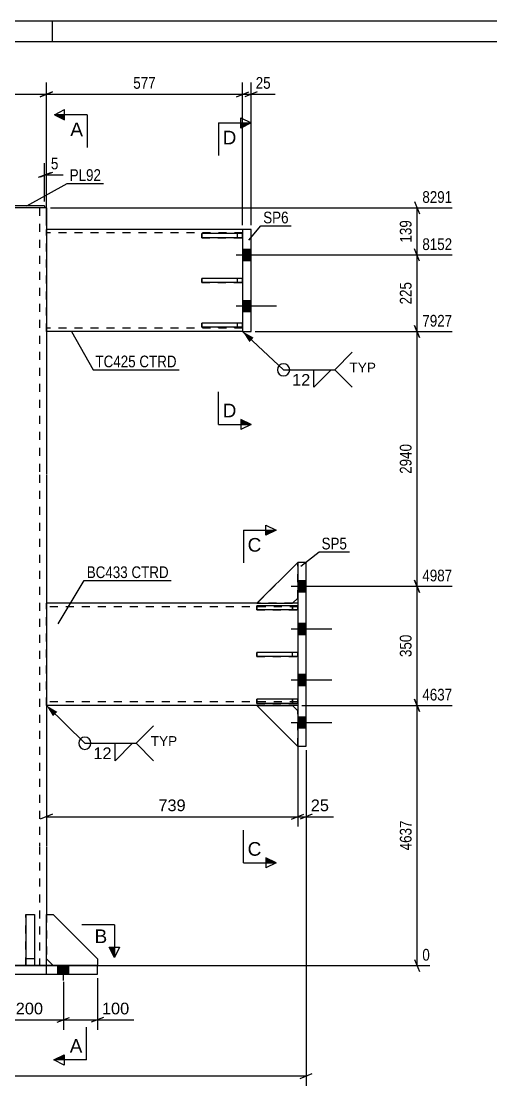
# Model space of a CAD drawing. Header units: millimetres. Extents: x -163 to 431, y -189 to 231.
# Drawn here: x 3.4 to 118.4, y -29.4 to 231.2 of the extents above; entities that cross this region are included whole.
import ezdxf

# ---------------------------------------------------------------- set-up
doc = ezdxf.new("R2010")
doc.units = ezdxf.units.MM
doc.linetypes.add('DXK_LINE_DOT2', pattern=[3.9198, 1.9599, -1.9599])
doc.linetypes.add('DXK_LINE_DOT3', pattern=[5.9187, 2.979, -0.9799, 0.9799, -0.9799])
doc.styles.add('Arial', font='ARIAL.TTF', dxfattribs={"height": 0.2})
doc.styles.add('Arial Narrow', font='ARIALN.TTF', dxfattribs={"height": 0.2})

# ---------------------------------------------------------------- blocks, each defined once
blk = doc.blocks.new('Unknown-284932107-1134')
at = {"color": 5, "linetype": 'Continuous'}
for p, q in [((430.97, 231.21), (-163.03, 231.21)), ((10.97, 226.21), (10.97, 231.21)), ((425.97, 226.21), (-158.03, 226.21))]:
    blk.add_line(p, q, dxfattribs=at)
blk = doc.blocks.new('Part-284932107-1886 - 1878')
at = {"color": 2, "linetype": 'Continuous'}
for p, q in [((71.08, 98.7), (61.08, 88.7)), ((61.08, 88.7), (69.83, 88.7)), ((69.83, 88.7), (71.08, 89.95))]:
    blk.add_line(p, q, dxfattribs=at)
at = {"color": 7, "linetype": 'DXK_LINE_DOT2'}
blk.add_line((71.08, 89.95), (71.08, 98.7), dxfattribs=at)
blk = doc.blocks.new('Part-284932107-1887 - 1878')
at = {"color": 7, "linetype": 'DXK_LINE_DOT2'}
for p, q in [((71.08, 98.7), (61.08, 88.7)), ((71.08, 89.95), (71.08, 98.7)), ((61.08, 88.7), (69.83, 88.7)), ((69.83, 88.7), (71.08, 89.95))]:
    blk.add_line(p, q, dxfattribs=at)
blk = doc.blocks.new('Part-284932107-1888 - 1878')
at = {"color": 2, "linetype": 'Continuous'}
for p, q in [((61.08, 63.65), (69.83, 63.65)), ((61.08, 63.65), (71.08, 53.65)), ((69.83, 63.65), (71.08, 62.4)), ((71.08, 53.65), (71.08, 53.7))]:
    blk.add_line(p, q, dxfattribs=at)
at = {"color": 7, "linetype": 'DXK_LINE_DOT2'}
blk.add_line((71.08, 53.7), (71.08, 62.4), dxfattribs=at)
blk = doc.blocks.new('Part-284932107-2017 - 1878')
at = {"color": 2, "linetype": 'Continuous'}
for p, q in [((71.08, 98.7), (71.08, 53.7)), ((73.17, 98.7), (71.08, 98.7)), ((73.17, 53.7), (73.17, 98.7)), ((71.08, 53.7), (73.17, 53.7))]:
    blk.add_line(p, q, dxfattribs=at)
blk = doc.blocks.new('Part-284932107-1889 - 1878')
at = {"color": 7, "linetype": 'DXK_LINE_DOT2'}
for p, q in [((61.08, 63.65), (69.83, 63.65)), ((71.08, 53.65), (61.08, 63.65)), ((69.83, 63.65), (71.08, 62.4)), ((71.08, 62.4), (71.08, 53.65))]:
    blk.add_line(p, q, dxfattribs=at)
blk = doc.blocks.new('Part-284932107-1890 - 1878')
at = {"color": 2, "linetype": 'Continuous'}
for p, q in [((57.59, 179.21), (47.59, 179.21)), ((47.59, 178.21), (47.59, 179.21)), ((57.59, 178.21), (47.59, 178.21)), ((57.59, 179.21), (57.59, 178.21))]:
    blk.add_line(p, q, dxfattribs=at)
at = {"color": 7, "linetype": 'DXK_LINE_DOT2'}
blk.add_line((56.34, 178.21), (56.34, 179.21), dxfattribs=at)
blk = doc.blocks.new('Part-284932107-1891 - 1878')
at = {"color": 2, "linetype": 'Continuous'}
for p, q in [((57.59, 157.29), (47.59, 157.29)), ((47.59, 156.29), (47.59, 157.29)), ((57.59, 157.29), (57.59, 156.29)), ((57.59, 156.29), (47.59, 156.29))]:
    blk.add_line(p, q, dxfattribs=at)
at = {"color": 7, "linetype": 'DXK_LINE_DOT2'}
blk.add_line((56.34, 156.29), (56.34, 157.29), dxfattribs=at)
blk = doc.blocks.new('Part-284932107-1892 - 1878')
at = {"color": 2, "linetype": 'Continuous'}
for p, q in [((57.59, 168.25), (47.59, 168.25)), ((47.59, 167.25), (47.59, 168.25)), ((57.59, 167.25), (47.59, 167.25)), ((57.59, 168.25), (57.59, 167.25))]:
    blk.add_line(p, q, dxfattribs=at)
at = {"color": 7, "linetype": 'DXK_LINE_DOT2'}
blk.add_line((56.34, 167.25), (56.34, 168.25), dxfattribs=at)
blk = doc.blocks.new('Part-284932107-2022 - 1878')
at = {"color": 2, "linetype": 'Continuous'}
for p, q in [((57.59, 180.25), (57.59, 155.25)), ((59.67, 180.25), (57.59, 180.25)), ((59.67, 155.25), (59.67, 180.25)), ((57.59, 155.25), (59.67, 155.25))]:
    blk.add_line(p, q, dxfattribs=at)
blk = doc.blocks.new('Part-284932107-2023 - 1878')
at = {"color": 2, "linetype": 'Continuous'}
for p, q in [((71.08, 65.19), (61.08, 65.19)), ((61.08, 64.19), (61.08, 65.19)), ((71.08, 65.19), (71.08, 64.19)), ((71.08, 64.19), (61.08, 64.19))]:
    blk.add_line(p, q, dxfattribs=at)
at = {"color": 7, "linetype": 'DXK_LINE_DOT2'}
blk.add_line((69.83, 64.19), (69.83, 65.19), dxfattribs=at)
blk = doc.blocks.new('Part-284932107-1960 - 1878')
at = {"color": 7, "linetype": 'DXK_LINE_DOT2'}
for p, q in [((9.5, 1.67), (9.5, 12.5)), ((9.5, 12.5), (11.17, 12.5)), ((11.17, 12.5), (22, 1.67)), ((11.17, 0), (9.5, 1.67)), ((22, 1.67), (22, 0)), ((22, 0), (11.17, 0))]:
    blk.add_line(p, q, dxfattribs=at)
blk = doc.blocks.new('Part-284932107-2025 - 1878')
at = {"color": 2, "linetype": 'Continuous'}
for p, q in [((71.08, 76.65), (61.08, 76.65)), ((61.08, 75.65), (61.08, 76.65)), ((71.08, 75.65), (61.08, 75.65)), ((71.08, 76.65), (71.08, 75.65))]:
    blk.add_line(p, q, dxfattribs=at)
at = {"color": 7, "linetype": 'DXK_LINE_DOT2'}
blk.add_line((69.83, 75.65), (69.83, 76.65), dxfattribs=at)
blk = doc.blocks.new('Part-284932107-2026 - 1878')
at = {"color": 7, "linetype": 'DXK_LINE_DOT2'}
for p, q in [((71.08, 65.19), (61.08, 65.19)), ((61.08, 65.19), (61.08, 64.19)), ((69.83, 65.19), (69.83, 64.19)), ((71.08, 64.19), (71.08, 65.19)), ((61.08, 64.19), (71.08, 64.19))]:
    blk.add_line(p, q, dxfattribs=at)
blk = doc.blocks.new('Part-284932107-1898 - 1878')
at = {"color": 7, "linetype": 'DXK_LINE_DOT2'}
for p, q in [((71.08, 88.1), (61.08, 88.1)), ((61.08, 88.1), (61.08, 87.1)), ((61.08, 87.1), (71.08, 87.1)), ((69.83, 88.1), (69.83, 87.1)), ((71.08, 87.1), (71.08, 88.1))]:
    blk.add_line(p, q, dxfattribs=at)
blk = doc.blocks.new('Part-284932107-2027 - 1878')
at = {"color": 7, "linetype": 'DXK_LINE_DOT2'}
for p, q in [((71.08, 76.65), (61.08, 76.65)), ((61.08, 76.65), (61.08, 75.65)), ((61.08, 75.65), (71.08, 75.65)), ((69.83, 75.65), (69.83, 76.65)), ((71.08, 75.65), (71.08, 76.65))]:
    blk.add_line(p, q, dxfattribs=at)
blk = doc.blocks.new('Part-284932107-1899 - 1878')
at = {"color": 2, "linetype": 'Continuous'}
for p, q in [((71.08, 88.1), (61.08, 88.1)), ((61.08, 87.1), (61.08, 88.1)), ((71.08, 87.1), (61.08, 87.1)), ((71.08, 88.1), (71.08, 87.1))]:
    blk.add_line(p, q, dxfattribs=at)
at = {"color": 7, "linetype": 'DXK_LINE_DOT2'}
blk.add_line((69.83, 87.1), (69.83, 88.1), dxfattribs=at)
blk = doc.blocks.new('Part-284932107-1935 - 1878')
at = {"color": 2, "linetype": 'Continuous'}
for p, q in [((61.08, 88.7), (9.5, 88.7)), ((71.08, 88.7), (69.83, 88.7)), ((71.08, 63.7), (9.5, 63.7))]:
    blk.add_line(p, q, dxfattribs=at)
at = {"color": 7, "linetype": 'DXK_LINE_DOT2'}
for p, q in [((9.5, 63.7), (9.5, 88.7)), ((69.83, 88.7), (61.08, 88.7)), ((71.08, 88.7), (71.08, 63.7)), ((71.08, 87.87), (9.5, 87.87)), ((71.08, 64.54), (9.5, 64.54))]:
    blk.add_line(p, q, dxfattribs=at)
blk = doc.blocks.new('Part-284932107-1981 - 1878')
at = {"color": 2, "linetype": 'Continuous'}
for p, q in [((57.59, 180.25), (9.5, 180.25)), ((57.59, 155.25), (9.5, 155.25))]:
    blk.add_line(p, q, dxfattribs=at)
at = {"color": 7, "linetype": 'DXK_LINE_DOT2'}
for p, q in [((9.5, 155.25), (9.5, 180.25)), ((57.59, 180.25), (57.59, 155.25)), ((57.59, 179.41), (9.5, 179.42)), ((57.59, 156.08), (9.5, 156.08))]:
    blk.add_line(p, q, dxfattribs=at)
blk = doc.blocks.new('Bolt-284932107-2111 - 1878')
at = {"linetype": 'Continuous'}
for points in [[(57.59, 175.37), (57.59, 172.62), (59.67, 172.62), (59.67, 175.37)], [(57.59, 175.37), (57.59, 172.62), (59.67, 172.62), (59.67, 175.37)], [(57.59, 162.87), (57.59, 160.12), (59.67, 160.12), (59.67, 162.87)], [(57.59, 162.87), (57.59, 160.12), (59.67, 160.12), (59.67, 162.87)]]:
    blk.add_hatch(color=1, dxfattribs=at).paths.add_polyline_path(points)
at = {"color": 1, "linetype": 'Continuous'}
for p, q in [((57.59, 175.37), (59.67, 175.37)), ((57.59, 175.37), (59.67, 175.37)), ((56.01, 174), (65.92, 174)), ((56.01, 174), (65.92, 174)), ((57.59, 172.62), (59.67, 172.62)), ((57.59, 172.62), (59.67, 172.62)), ((57.59, 162.87), (59.67, 162.87)), ((57.59, 162.87), (59.67, 162.87)), ((56.01, 161.5), (65.92, 161.5)), ((56.01, 161.5), (65.92, 161.5)), ((57.59, 160.12), (59.67, 160.12)), ((57.59, 160.12), (59.67, 160.12))]:
    blk.add_line(p, q, dxfattribs=at)
blk = doc.blocks.new('Part-284932107-2046 - 1878')
at = {"color": 2, "linetype": 'Continuous'}
for p, q in [((-31.75, 186.05), (-24.88, 186.05)), ((-31.75, 186.05), (-31.75, 185.55)), ((-31.75, 185.55), (-30.35, 185.55)), ((9.08, 186.05), (2.21, 186.05)), ((9.08, 185.55), (7.68, 185.55)), ((9.08, 186.05), (9.08, 185.55))]:
    blk.add_line(p, q, dxfattribs=at)
at = {"color": 7, "linetype": 'DXK_LINE_DOT2'}
for p, q in [((7.68, 185.55), (-30.35, 185.55)), ((2.21, 186.05), (-24.88, 186.05))]:
    blk.add_line(p, q, dxfattribs=at)
blk = doc.blocks.new('Part-284932107-2095 - 1878')
at = {"color": 7, "linetype": 'DXK_LINE_DOT2'}
for p, q in [((4.5, 0), (4.5, 12.5)), ((4.5, 12.5), (6.58, 12.5)), ((6.58, 12.5), (6.58, 0)), ((6.58, 1.67), (4.5, 1.67)), ((6.58, 0), (4.5, 0))]:
    blk.add_line(p, q, dxfattribs=at)
blk = doc.blocks.new('Part-284932107-2094 - 1878')
at = {"color": 2, "linetype": 'Continuous'}
for p, q in [((9.5, 1.67), (9.5, 12.5)), ((9.5, 12.5), (11.17, 12.5)), ((22, 1.67), (11.17, 12.5)), ((11.17, 0), (9.5, 1.67)), ((22, 1.67), (22, 0))]:
    blk.add_line(p, q, dxfattribs=at)
at = {"color": 7, "linetype": 'DXK_LINE_DOT2'}
blk.add_line((22, 0), (11.17, 0), dxfattribs=at)
blk = doc.blocks.new('Bolt-284932107-2108 - 1878')
at = {"linetype": 'Continuous'}
for points in [[(-34.96, 0), (-37.71, 0), (-37.71, -2.08), (-34.96, -2.08)], [(-34.96, 0), (-37.71, 0), (-37.71, -2.08), (-34.96, -2.08)], [(-18.29, 0), (-21.04, 0), (-21.04, -2.08), (-18.29, -2.08)], [(-18.29, 0), (-21.04, 0), (-21.04, -2.08), (-18.29, -2.08)], [(-1.63, 0), (-4.38, 0), (-4.38, -2.08), (-1.63, -2.08)], [(-1.63, 0), (-4.38, 0), (-4.38, -2.08), (-1.63, -2.08)], [(15.04, 0), (12.29, 0), (12.29, -2.08), (15.04, -2.08)], [(15.04, 0), (12.29, 0), (12.29, -2.08), (15.04, -2.08)]]:
    blk.add_hatch(color=1, dxfattribs=at).paths.add_polyline_path(points)
at = {"color": 1, "linetype": 'Continuous'}
for p, q in [((-37.71, -2.08), (-37.71, 0)), ((-37.71, -2.08), (-37.71, 0)), ((-36.34, -3.67), (-36.34, 0)), ((-36.34, -3.67), (-36.34, 0)), ((-34.96, -2.08), (-34.96, 0)), ((-34.96, -2.08), (-34.96, 0)), ((-21.04, -2.08), (-21.04, 0)), ((-21.04, -2.08), (-21.04, 0)), ((-19.67, -3.67), (-19.67, 0)), ((-19.67, -3.67), (-19.67, 0)), ((-18.29, -2.08), (-18.29, 0)), ((-18.29, -2.08), (-18.29, 0)), ((-4.38, -2.08), (-4.38, 0)), ((-4.38, -2.08), (-4.38, 0)), ((-3, -3.67), (-3, 0)), ((-3, -3.67), (-3, 0)), ((-1.63, -2.08), (-1.63, 0)), ((-1.63, -2.08), (-1.63, 0)), ((12.29, -2.08), (12.29, 0)), ((12.29, -2.08), (12.29, 0)), ((13.66, -3.67), (13.66, 0)), ((13.66, -3.67), (13.66, 0)), ((15.04, -2.08), (15.04, 0)), ((15.04, -2.08), (15.04, 0))]:
    blk.add_line(p, q, dxfattribs=at)
blk = doc.blocks.new('Bolt-284932107-2112 - 1878')
at = {"linetype": 'Continuous'}
for points in [[(71.08, 94.24), (71.08, 91.49), (73.17, 91.49), (73.17, 94.24)], [(71.08, 94.24), (71.08, 91.49), (73.17, 91.49), (73.17, 94.24)], [(71.08, 94.24), (71.08, 91.49), (73.17, 91.49), (73.17, 94.24)], [(71.08, 83.83), (71.08, 81.08), (73.17, 81.08), (73.17, 83.83)], [(71.08, 83.83), (71.08, 81.08), (73.17, 81.08), (73.17, 83.83)], [(71.08, 71.33), (71.08, 68.58), (73.17, 68.58), (73.17, 71.33)], [(71.08, 71.33), (71.08, 68.58), (73.17, 68.58), (73.17, 71.33)], [(71.08, 60.91), (71.08, 58.16), (73.17, 58.16), (73.17, 60.91)], [(71.08, 60.91), (71.08, 58.16), (73.17, 58.16), (73.17, 60.91)], [(71.08, 60.91), (71.08, 58.16), (73.17, 58.16), (73.17, 60.91)]]:
    blk.add_hatch(color=1, dxfattribs=at).paths.add_polyline_path(points)
at = {"color": 1, "linetype": 'Continuous'}
for p, q in [((71.08, 94.24), (73.17, 94.24)), ((71.08, 94.24), (73.17, 94.24)), ((71.08, 94.24), (73.17, 94.24)), ((69.5, 92.87), (79.42, 92.87)), ((69.5, 92.87), (79.42, 92.87)), ((69.5, 92.87), (79.42, 92.87)), ((71.08, 91.49), (73.17, 91.49)), ((71.08, 91.49), (73.17, 91.49)), ((71.08, 91.49), (73.17, 91.49)), ((71.08, 83.83), (73.17, 83.83)), ((71.08, 83.83), (73.17, 83.83)), ((69.5, 82.45), (79.42, 82.45)), ((69.5, 82.45), (79.42, 82.45)), ((71.08, 81.08), (73.17, 81.08)), ((71.08, 81.08), (73.17, 81.08)), ((71.08, 71.33), (73.17, 71.33)), ((71.08, 71.33), (73.17, 71.33)), ((69.5, 69.95), (79.42, 69.95)), ((69.5, 69.95), (79.42, 69.95)), ((71.08, 68.58), (73.17, 68.58)), ((71.08, 68.58), (73.17, 68.58)), ((71.08, 60.91), (73.17, 60.91)), ((71.08, 60.91), (73.17, 60.91)), ((71.08, 60.91), (73.17, 60.91)), ((69.5, 59.54), (79.42, 59.54)), ((69.5, 59.54), (79.42, 59.54)), ((69.5, 59.54), (79.42, 59.54)), ((71.08, 58.16), (73.17, 58.16)), ((71.08, 58.16), (73.17, 58.16)), ((71.08, 58.16), (73.17, 58.16))]:
    blk.add_line(p, q, dxfattribs=at)
blk = doc.blocks.new('Part-284932107-2119 - 1878')
at = {"linetype": 'Continuous'}
blk.add_hatch(color=2, dxfattribs=at).paths.add_polyline_path([(-11.34, 29.17), (-12.14, 30.57), (-10.54, 30.57)])
at = {"color": 7, "linetype": 'DXK_LINE_DOT3'}
for p, q in [((-11.34, 120.29), (-11.34, 195.55)), ((-11.34, 29.27), (-11.34, 120.19)), ((-11.34, -10), (-11.34, 29.17))]:
    blk.add_line(p, q, dxfattribs=at)
at = {"color": 2, "linetype": 'Continuous'}
for p, q in [((-32.17, 185.55), (-32.17, 120.29)), ((-32.17, 185.55), (-31.75, 185.55)), ((-30.35, 185.55), (-28.84, 185.55)), ((-28.84, 185.55), (-24.88, 185.55)), ((7.68, 185.55), (2.21, 185.55)), ((9.5, 185.55), (9.08, 185.55)), ((9.5, 185.55), (9.5, 120.29)), ((-32.17, 120.19), (-32.17, 29.27)), ((9.5, 120.19), (9.5, 29.27)), ((-32.17, 29.17), (-32.17, 12.5)), ((-11.34, 29.17), (-12.14, 30.57)), ((-12.14, 30.57), (-10.54, 30.57)), ((-10.54, 30.57), (-11.34, 29.17)), ((9.5, 29.17), (9.5, 12.5)), ((-32.17, 1.67), (-32.17, 0)), ((9.5, 0), (9.5, 1.67))]:
    blk.add_line(p, q, dxfattribs=at)
at = {"color": 7, "linetype": 'DXK_LINE_DOT2'}
for p, q in [((-32.17, 185.55), (-30.35, 185.55)), ((-31.75, 185.55), (-31.19, 185.55)), ((-30.5, 185.55), (-30.5, 120.29)), ((2.21, 185.55), (-24.88, 185.55)), ((9.08, 185.55), (6.16, 185.55)), ((7.83, 185.55), (7.83, 120.29)), ((-30.5, 120.19), (-30.5, 29.27)), ((7.83, 120.19), (7.83, 29.27)), ((-30.5, 29.17), (-30.5, 0)), ((7.83, 29.17), (7.83, 0)), ((-32.17, 12.5), (-32.17, 1.67)), ((9.5, 12.5), (9.5, 1.67)), ((9.5, 0), (-32.17, 0))]:
    blk.add_line(p, q, dxfattribs=at)
at = {"color": 2, "linetype": 'Continuous'}
blk.add_circle((-11.34, 30.07), 1, dxfattribs=at)
blk = doc.blocks.new('Part-284932107-2124 - 1878')
at = {"color": 2, "linetype": 'Continuous'}
for p, q in [((22, 0), (-44.67, 0)), ((-44.67, 0), (-44.67, -2.08)), ((-44.67, -2.08), (-32.17, -2.08)), ((-32.17, 0), (-32.17, -2.08)), ((-32.17, -2.08), (22, -2.08)), ((9.5, -2.08), (9.5, 0)), ((22, -2.08), (22, 0))]:
    blk.add_line(p, q, dxfattribs=at)
blk = doc.blocks.new('Part-284932107-2127 - 1878')
at = {"color": 2, "linetype": 'Continuous'}
for p, q in [((4.5, 12.5), (4.5, 0)), ((4.5, 12.5), (6.58, 12.5)), ((6.58, 12.5), (6.58, 0)), ((6.58, 1.67), (4.5, 1.67)), ((4.5, 0), (6.58, 0))]:
    blk.add_line(p, q, dxfattribs=at)
blk = doc.blocks.new('Part-284932107-7710 - 1878')
at = {"color": 7, "linetype": 'DXK_LINE_DOT2'}
for p, q in [((57.59, 168.25), (47.59, 168.25)), ((47.59, 168.25), (47.59, 167.25)), ((47.59, 167.25), (57.59, 167.25)), ((56.34, 167.25), (56.34, 168.25)), ((57.59, 167.25), (57.59, 168.25))]:
    blk.add_line(p, q, dxfattribs=at)
blk = doc.blocks.new('Part-284932107-7711 - 1878')
at = {"color": 7, "linetype": 'DXK_LINE_DOT2'}
for p, q in [((57.59, 179.21), (47.59, 179.21)), ((47.59, 179.21), (47.59, 178.21)), ((47.59, 178.21), (57.59, 178.21)), ((56.34, 178.21), (56.34, 179.21)), ((57.59, 178.21), (57.59, 179.21))]:
    blk.add_line(p, q, dxfattribs=at)
blk = doc.blocks.new('Part-284932107-7712 - 1878')
at = {"color": 7, "linetype": 'DXK_LINE_DOT2'}
for p, q in [((57.59, 157.29), (47.59, 157.29)), ((47.59, 157.29), (47.59, 156.29)), ((56.34, 156.29), (56.34, 157.29)), ((57.59, 156.29), (57.59, 157.29)), ((47.59, 156.29), (57.59, 156.29))]:
    blk.add_line(p, q, dxfattribs=at)
blk = doc.blocks.new('StraightDimension-284932107-2280 - 1878')
at = {"color": 7, "linetype": 'Continuous'}
for p, q in [((-3, -3.97), (-3, -15.71)), ((13.66, -3.97), (13.66, -15.71)), ((-1.5, -12.71), (-4.5, -13.91)), ((12.16, -13.91), (15.16, -12.71)), ((-3, -13.31), (13.66, -13.31))]:
    blk.add_line(p, q, dxfattribs=at)
at = {"color": 0}
blk.add_wipeout([(9.27, -12.56), (9.27, -8.36), (1.4, -8.36), (1.4, -12.56)], dxfattribs=at)
at = {"color": 3, "style": 'Arial'}
blk.add_text('200', height=2.865, dxfattribs=at).set_placement((2, -11.96))
blk = doc.blocks.new('StraightDimension-284932107-2136 - 1878')
at = {"color": 7, "linetype": 'Continuous'}
for p, q in [((71.08, 62.7), (71.08, 34.04)), ((73.17, 52.7), (73.17, 34.04)), ((69.58, 35.84), (72.58, 37.04)), ((74.67, 37.04), (71.67, 35.84)), ((71.08, 36.44), (73.17, 36.44))]:
    blk.add_line(p, q, dxfattribs=at)
at = {"color": 0}
blk.add_wipeout([(79.34, 37.19), (79.34, 41.39), (73.69, 41.39), (73.69, 37.19)], dxfattribs=at)
at = {"color": 7, "linetype": 'Continuous'}
blk.add_line((73.17, 36.44), (79.86, 36.44), dxfattribs=at)
blk.add_line((73.17, 36.44), (79.86, 36.44), dxfattribs=at)
at = {"color": 3, "style": 'Arial'}
blk.add_text('25', height=2.865, dxfattribs=at).set_placement((74.29, 37.79))
blk = doc.blocks.new('StraightDimension-284932107-2146 - 1878')
at = {"color": 7, "linetype": 'Continuous'}
for p, q in [((9.5, 62.7), (9.5, 34.04)), ((71.08, 62.7), (71.08, 34.04)), ((11, 37.04), (8, 35.84)), ((69.58, 35.84), (72.58, 37.04)), ((9.5, 36.44), (71.08, 36.44))]:
    blk.add_line(p, q, dxfattribs=at)
at = {"color": 0}
blk.add_wipeout([(44.23, 37.19), (44.23, 41.39), (36.35, 41.39), (36.35, 37.19)], dxfattribs=at)
at = {"color": 3, "style": 'Arial'}
blk.add_text('739', height=2.865, dxfattribs=at).set_placement((36.95, 37.79))
blk = doc.blocks.new('StraightDimension-284932107-2179 - 1878')
at = {"color": 7, "linetype": 'Continuous'}
for p, q in [((9.08, 187.05), (9.08, 196.46)), ((9.5, 186.55), (9.5, 196.46)), ((7.58, 193.01), (10.58, 194.21)), ((11, 194.21), (8, 193.01)), ((9.08, 193.61), (9.5, 193.61))]:
    blk.add_line(p, q, dxfattribs=at)
at = {"color": 0}
blk.add_wipeout([(13.05, 194.36), (13.05, 198.56), (10.02, 198.56), (10.02, 194.36)], dxfattribs=at)
at = {"color": 7, "linetype": 'Continuous'}
blk.add_line((9.5, 193.61), (13.58, 193.61), dxfattribs=at)
blk.add_line((9.5, 193.61), (13.58, 193.61), dxfattribs=at)
at = {"color": 3, "style": 'Arial Narrow'}
blk.add_text('5', height=2.86, dxfattribs=at).set_placement((10.62, 194.96))
blk = doc.blocks.new('StraightDimension-284932107-2267 - 1878')
at = {"color": 7, "linetype": 'Continuous'}
for p, q in [((13.66, -3.97), (13.66, -15.71)), ((22, -3.08), (22, -15.71)), ((12.16, -13.91), (15.16, -12.71)), ((23.5, -12.71), (20.5, -13.91)), ((13.66, -13.31), (22, -13.31))]:
    blk.add_line(p, q, dxfattribs=at)
at = {"color": 0}
blk.add_wipeout([(30.39, -12.56), (30.39, -8.36), (22.52, -8.36), (22.52, -12.56)], dxfattribs=at)
at = {"color": 7, "linetype": 'Continuous'}
blk.add_line((22, -13.31), (30.92, -13.31), dxfattribs=at)
blk.add_line((22, -13.31), (30.92, -13.31), dxfattribs=at)
at = {"color": 3, "style": 'Arial'}
blk.add_text('100', height=2.865, dxfattribs=at).set_placement((23.12, -11.96))
blk = doc.blocks.new('StraightDimension-284932107-2333 - 1878')
at = {"color": 7, "linetype": 'Continuous'}
for p, q in [((100.93, 62.2), (99.73, 65.2)), ((72.08, 63.7), (108.94, 63.7)), ((100.33, 0), (100.33, 63.7)), ((99.73, 1.5), (100.93, -1.5)), ((-43.67, 0), (103.46, 0))]:
    blk.add_line(p, q, dxfattribs=at)
at = {"color": 0, "linetype": 'Continuous'}
for points in [[(109.54, 64.3), (109.54, 68.5), (101.03, 68.5), (101.03, 64.3)], [(104.06, 0.6), (104.06, 4.8), (101.03, 4.8), (101.03, 0.6)]]:
    blk.add_wipeout(points, dxfattribs=at)
at = {"color": 0}
blk.add_wipeout([(99.58, 36.11), (95.38, 36.11), (95.38, 27.6), (99.58, 27.6)], dxfattribs=at)
at = {"color": 3, "linetype": 'Continuous', "style": 'Arial Narrow'}
for s, height, p in [('4637', 2.863, (101.63, 64.9)), ('0', 2.86, (101.63, 1.2))]:
    blk.add_text(s, height=height, dxfattribs=at).set_placement(p)
at = {"color": 3, "style": 'Arial Narrow'}
blk.add_text('4637', height=2.863, rotation=90.0002, dxfattribs=at).set_placement((98.98, 28.2))
blk = doc.blocks.new('StraightDimension-284932107-2339 - 1878')
at = {"color": 7, "linetype": 'Continuous'}
for p, q in [((100.93, 91.37), (99.73, 94.37)), ((78.33, 92.87), (108.94, 92.87)), ((100.33, 63.7), (100.33, 92.87)), ((99.73, 65.2), (100.93, 62.2)), ((72.08, 63.7), (108.94, 63.7))]:
    blk.add_line(p, q, dxfattribs=at)
at = {"color": 0, "linetype": 'Continuous'}
blk.add_wipeout([(109.54, 93.47), (109.54, 97.67), (101.03, 97.67), (101.03, 93.47)], dxfattribs=at)
at = {"color": 0}
blk.add_wipeout([(99.58, 81.63), (95.38, 81.63), (95.38, 74.94), (99.58, 74.94)], dxfattribs=at)
at = {"color": 3, "linetype": 'Continuous', "style": 'Arial Narrow'}
blk.add_text('4987', height=2.863, dxfattribs=at).set_placement((101.63, 94.07))
at = {"color": 3, "style": 'Arial Narrow'}
blk.add_text('350', height=2.863, rotation=90.0002, dxfattribs=at).set_placement((98.98, 75.54))
blk = doc.blocks.new('StraightDimension-284932107-2346 - 1878')
at = {"color": 7, "linetype": 'Continuous'}
for p, q in [((100.93, 153.75), (99.73, 156.75)), ((60.67, 155.25), (108.94, 155.25)), ((100.33, 92.87), (100.33, 155.25)), ((99.73, 94.37), (100.93, 91.37)), ((78.33, 92.87), (108.94, 92.87))]:
    blk.add_line(p, q, dxfattribs=at)
at = {"color": 0, "linetype": 'Continuous'}
blk.add_wipeout([(109.54, 155.85), (109.54, 160.05), (101.03, 160.05), (101.03, 155.85)], dxfattribs=at)
at = {"color": 0}
blk.add_wipeout([(99.58, 128.31), (95.38, 128.31), (95.38, 119.8), (99.58, 119.8)], dxfattribs=at)
at = {"color": 3, "linetype": 'Continuous', "style": 'Arial Narrow'}
blk.add_text('7927', height=2.863, dxfattribs=at).set_placement((101.63, 156.45))
at = {"color": 3, "style": 'Arial Narrow'}
blk.add_text('2940', height=2.863, rotation=90.0002, dxfattribs=at).set_placement((98.98, 120.4))
blk = doc.blocks.new('StraightDimension-284932107-2355 - 1878')
at = {"color": 7, "linetype": 'Continuous'}
for p, q in [((100.93, 172.5), (99.73, 175.5)), ((64.84, 174), (108.94, 174)), ((100.33, 155.25), (100.33, 174)), ((99.73, 156.75), (100.93, 153.75)), ((60.67, 155.25), (108.94, 155.25))]:
    blk.add_line(p, q, dxfattribs=at)
at = {"color": 0, "linetype": 'Continuous'}
blk.add_wipeout([(109.54, 174.6), (109.54, 178.8), (101.03, 178.8), (101.03, 174.6)], dxfattribs=at)
at = {"color": 0}
blk.add_wipeout([(99.58, 167.96), (95.38, 167.96), (95.38, 161.28), (99.58, 161.28)], dxfattribs=at)
at = {"color": 3, "linetype": 'Continuous', "style": 'Arial Narrow'}
blk.add_text('8152', height=2.863, dxfattribs=at).set_placement((101.63, 175.2))
at = {"color": 3, "style": 'Arial Narrow'}
blk.add_text('225', height=2.863, rotation=90.0002, dxfattribs=at).set_placement((98.98, 161.88))
blk = doc.blocks.new('StraightDimension-284932107-2364 - 1878')
at = {"color": 7, "linetype": 'Continuous'}
for p, q in [((10.5, 185.55), (108.94, 185.55)), ((99.73, 187.05), (100.93, 184.05)), ((100.33, 174), (100.33, 185.55)), ((100.93, 172.5), (99.73, 175.5)), ((64.84, 174), (108.94, 174))]:
    blk.add_line(p, q, dxfattribs=at)
at = {"color": 0, "linetype": 'Continuous'}
blk.add_wipeout([(109.54, 186.15), (109.54, 190.35), (101.03, 190.35), (101.03, 186.15)], dxfattribs=at)
at = {"color": 0}
blk.add_wipeout([(99.58, 183.12), (95.38, 183.12), (95.38, 176.43), (99.58, 176.43)], dxfattribs=at)
at = {"color": 3, "linetype": 'Continuous', "style": 'Arial Narrow'}
blk.add_text('8291', height=2.863, dxfattribs=at).set_placement((101.63, 186.75))
at = {"color": 3, "style": 'Arial Narrow'}
blk.add_text('139', height=2.863, rotation=90.0002, dxfattribs=at).set_placement((98.98, 177.03))
blk = doc.blocks.new('StraightDimension-284932107-2374 - 1878')
at = {"color": 7, "linetype": 'Continuous'}
for p, q in [((-120.73, 62.21), (-121.93, 65.21)), ((-100.17, 63.71), (-129.94, 63.71)), ((-121.33, 0), (-121.33, 63.71)), ((-121.93, 1.5), (-120.73, -1.5)), ((21, 0), (-124.46, 0))]:
    blk.add_line(p, q, dxfattribs=at)
at = {"color": 0, "linetype": 'Continuous'}
for points in [[(-122.03, 64.31), (-122.03, 68.51), (-130.54, 68.51), (-130.54, 64.31)], [(-122.03, 0.6), (-122.03, 4.8), (-125.06, 4.8), (-125.06, 0.6)]]:
    blk.add_wipeout(points, dxfattribs=at)
at = {"color": 0}
blk.add_wipeout([(-122.08, 36.11), (-126.28, 36.11), (-126.28, 27.6), (-122.08, 27.6)], dxfattribs=at)
at = {"color": 3, "linetype": 'Continuous', "style": 'Arial Narrow'}
for s, height, p in [('4637', 2.863, (-129.94, 64.91)), ('0', 2.86, (-124.46, 1.2))]:
    blk.add_text(s, height=height, dxfattribs=at).set_placement(p)
at = {"color": 3, "style": 'Arial Narrow'}
blk.add_text('4637', height=2.863, rotation=90.0002, dxfattribs=at).set_placement((-122.68, 28.2))
blk = doc.blocks.new('StraightDimension-284932107-6566 - 1878')
at = {"color": 7, "linetype": 'Continuous'}
for p, q in [((-101.26, 52.71), (-101.26, -29.43)), ((73.17, 52.7), (73.17, -29.43)), ((-99.76, -26.43), (-102.76, -27.63)), ((-101.26, -27.03), (73.17, -27.03)), ((71.67, -27.63), (74.67, -26.43))]:
    blk.add_line(p, q, dxfattribs=at)
at = {"color": 0}
blk.add_wipeout([(-9, -26.28), (-9, -22.08), (-19.09, -22.08), (-19.09, -26.28)], dxfattribs=at)
at = {"color": 3, "style": 'Arial'}
blk.add_text('2229', height=2.865, dxfattribs=at).set_placement((-18.49, -25.68))
blk = doc.blocks.new('StraightDimension-284932107-9103 - 1878')
at = {"color": 7, "linetype": 'Continuous'}
for p, q in [((56.09, 212.74), (59.09, 213.94)), ((57.59, 181.25), (57.59, 216.19)), ((61.17, 213.94), (58.17, 212.74)), ((59.67, 181.25), (59.67, 216.19)), ((57.59, 213.34), (59.67, 213.34))]:
    blk.add_line(p, q, dxfattribs=at)
at = {"color": 0}
blk.add_wipeout([(65.05, 214.09), (65.05, 218.29), (60.2, 218.29), (60.2, 214.09)], dxfattribs=at)
at = {"color": 7, "linetype": 'Continuous'}
blk.add_line((59.67, 213.34), (65.58, 213.34), dxfattribs=at)
blk.add_line((59.67, 213.34), (65.58, 213.34), dxfattribs=at)
at = {"color": 3, "style": 'Arial Narrow'}
blk.add_text('25', height=2.863, dxfattribs=at).set_placement((60.8, 214.69))
blk = doc.blocks.new('StraightDimension-284932107-9104 - 1878')
at = {"color": 7, "linetype": 'Continuous'}
for p, q in [((11, 213.94), (8, 212.74)), ((9.5, 181.21), (9.5, 216.19)), ((56.09, 212.74), (59.09, 213.94)), ((57.59, 181.25), (57.59, 216.19)), ((9.5, 213.34), (57.59, 213.34))]:
    blk.add_line(p, q, dxfattribs=at)
at = {"color": 0}
blk.add_wipeout([(36.89, 214.09), (36.89, 218.29), (30.2, 218.29), (30.2, 214.09)], dxfattribs=at)
at = {"color": 3, "style": 'Arial Narrow'}
blk.add_text('577', height=2.863, dxfattribs=at).set_placement((30.8, 214.69))
blk = doc.blocks.new('StraightDimension-284932107-9105 - 1878')
at = {"color": 7, "linetype": 'Continuous'}
for p, q in [((-30.67, 213.94), (-33.67, 212.74)), ((-32.17, 181.21), (-32.17, 216.19)), ((8, 212.74), (11, 213.94)), ((9.5, 181.21), (9.5, 216.19)), ((-32.17, 213.34), (9.5, 213.34))]:
    blk.add_line(p, q, dxfattribs=at)
at = {"color": 0}
blk.add_wipeout([(-7.99, 214.09), (-7.99, 218.29), (-14.68, 218.29), (-14.68, 214.09)], dxfattribs=at)
at = {"color": 3, "style": 'Arial Narrow'}
blk.add_text('500', height=2.863, dxfattribs=at).set_placement((-14.08, 214.69))
blk = doc.blocks.new('Mark-284932107-2013 - 1878')
at = {"color": 0}
blk.add_wipeout([(83.15, 101.89), (83.15, 104.89), (76.94, 104.89), (76.94, 101.89)], dxfattribs=at)
blk.add_wipeout([(83.15, 101.89), (83.15, 104.89), (76.94, 104.89), (76.94, 101.89)], dxfattribs=at)
at = {"color": 30, "linetype": 'Continuous'}
for p, q in [((71.83, 97.79), (76.34, 101.29)), ((76.34, 101.29), (83.75, 101.29))]:
    blk.add_line(p, q, dxfattribs=at)
at = {"color": 3, "style": 'Arial Narrow'}
blk.add_text('SP5', height=2.863, dxfattribs=at).set_placement((76.94, 101.89))
blk = doc.blocks.new('Mark-284932107-2018 - 1878')
at = {"color": 0}
blk.add_wipeout([(68.85, 181.73), (68.85, 184.73), (62.64, 184.73), (62.64, 181.73)], dxfattribs=at)
blk.add_wipeout([(68.85, 181.73), (68.85, 184.73), (62.64, 184.73), (62.64, 181.73)], dxfattribs=at)
at = {"color": 30, "linetype": 'Continuous'}
for p, q in [((59.1, 177.65), (62.04, 181.13)), ((62.04, 181.13), (69.45, 181.13))]:
    blk.add_line(p, q, dxfattribs=at)
at = {"color": 3, "style": 'Arial Narrow'}
blk.add_text('SP6', height=2.863, dxfattribs=at).set_placement((62.64, 181.73))
blk = doc.blocks.new('Mark-284932107-1931 - 1878')
at = {"color": 0}
blk.add_wipeout([(29.45, 94.88), (29.45, 97.88), (19.4, 97.88), (19.4, 94.88)], dxfattribs=at)
blk.add_wipeout([(29.45, 94.88), (29.45, 97.88), (19.4, 97.88), (19.4, 94.88)], dxfattribs=at)
at = {"color": 30, "linetype": 'Continuous'}
blk.add_line((12.42, 83.69), (18.8, 94.28), dxfattribs=at)
at = {"color": 0}
blk.add_wipeout([(39.47, 94.88), (39.47, 97.88), (30.35, 97.88), (30.35, 94.88)], dxfattribs=at)
blk.add_wipeout([(39.47, 94.88), (39.47, 97.88), (30.35, 97.88), (30.35, 94.88)], dxfattribs=at)
at = {"color": 30, "linetype": 'Continuous'}
blk.add_line((18.8, 94.28), (40.07, 94.28), dxfattribs=at)
at = {"color": 3, "style": 'Arial Narrow'}
for s, p in [('BC433', (19.4, 94.88)), ('CTRD', (30.35, 94.88))]:
    blk.add_text(s, height=2.863, dxfattribs=at).set_placement(p)
blk = doc.blocks.new('Mark-284932107-1977 - 1878')
at = {"color": 0}
blk.add_wipeout([(31.39, 146.48), (31.39, 149.48), (21.53, 149.48), (21.53, 146.48)], dxfattribs=at)
blk.add_wipeout([(31.39, 146.48), (31.39, 149.48), (21.53, 149.48), (21.53, 146.48)], dxfattribs=at)
at = {"color": 30, "linetype": 'Continuous'}
blk.add_line((15.66, 155.25), (20.93, 145.88), dxfattribs=at)
at = {"color": 0}
blk.add_wipeout([(41.42, 146.48), (41.42, 149.48), (32.29, 149.48), (32.29, 146.48)], dxfattribs=at)
blk.add_wipeout([(41.42, 146.48), (41.42, 149.48), (32.29, 149.48), (32.29, 146.48)], dxfattribs=at)
at = {"color": 30, "linetype": 'Continuous'}
blk.add_line((20.93, 145.88), (42.02, 145.88), dxfattribs=at)
at = {"color": 3, "style": 'Arial Narrow'}
for s, p in [('TC425', (21.53, 146.48)), ('CTRD', (32.29, 146.48))]:
    blk.add_text(s, height=2.863, dxfattribs=at).set_placement(p)
blk = doc.blocks.new('SectionMark-284932107-2475 - 1878')
at = {"color": 6, "linetype": 'Continuous'}
for p, q in [((63.31, 107.84), (65.81, 106.59)), ((57.81, 106.59), (65.81, 106.59)), ((57.81, 25.13), (65.81, 25.13)), ((65.81, 25.13), (63.31, 23.88))]:
    blk.add_line(p, q, dxfattribs=at)
at = {"color": 0, "linetype": 'Continuous'}
for points in [[(62.18, 101.34), (62.18, 104.84), (58.81, 104.84), (58.81, 101.34)], [(62.18, 26.88), (62.18, 30.38), (58.81, 30.38), (58.81, 26.88)]]:
    blk.add_wipeout(points, dxfattribs=at)
at = {"linetype": 'Continuous'}
for points in [[(63.31, 105.34), (63.31, 106.59), (65.81, 106.59)], [(63.31, 25.13), (63.31, 26.38), (65.81, 25.13)]]:
    blk.add_hatch(color=6, dxfattribs=at).paths.add_polyline_path(points)
at = {"color": 6, "linetype": 'Continuous'}
for p, q in [((63.31, 105.34), (63.31, 107.84)), ((57.81, 106.59), (57.81, 98.59)), ((65.81, 106.59), (63.31, 105.34)), ((57.81, 25.13), (57.81, 33.13)), ((65.81, 25.13), (63.31, 26.38)), ((63.31, 26.38), (63.31, 23.88))]:
    blk.add_line(p, q, dxfattribs=at)
at = {"color": 3, "linetype": 'Continuous', "style": 'Arial'}
for p in [(58.81, 101.34), (58.81, 26.88)]:
    blk.add_text('C', height=3.34, dxfattribs=at).set_placement(p)
blk = doc.blocks.new('Mark-284932107-2042 - 1878')
at = {"color": 0}
blk.add_wipeout([(22.89, 192.12), (22.89, 195.12), (15.21, 195.12), (15.21, 192.12)], dxfattribs=at)
blk.add_wipeout([(22.89, 192.12), (22.89, 195.12), (15.21, 195.12), (15.21, 192.12)], dxfattribs=at)
at = {"color": 30, "linetype": 'Continuous'}
for p, q in [((4.68, 186.05), (14.61, 191.52)), ((14.61, 191.52), (23.49, 191.52))]:
    blk.add_line(p, q, dxfattribs=at)
at = {"color": 3, "style": 'Arial Narrow'}
blk.add_text('PL92', height=2.863, dxfattribs=at).set_placement((15.21, 192.12))
blk = doc.blocks.new('SectionMark-284932107-2471 - 1878')
at = {"color": 6, "linetype": 'Continuous'}
for p, q in [((-65.13, 10), (-65.13, 2)), ((26.16, 10), (26.16, 2)), ((-65.13, 2), (-66.38, 4.5)), ((27.41, 4.5), (26.16, 2))]:
    blk.add_line(p, q, dxfattribs=at)
at = {"color": 0, "linetype": 'Continuous'}
for points in [[(-60.27, 5.5), (-60.27, 9), (-63.38, 9), (-63.38, 5.5)], [(24.41, 5.5), (24.41, 9), (21.3, 9), (21.3, 5.5)]]:
    blk.add_wipeout(points, dxfattribs=at)
at = {"linetype": 'Continuous'}
for points in [[(-65.13, 4.5), (-63.88, 4.5), (-65.13, 2)], [(24.91, 4.5), (26.16, 4.5), (26.16, 2)]]:
    blk.add_hatch(color=6, dxfattribs=at).paths.add_polyline_path(points)
at = {"color": 6, "linetype": 'Continuous'}
for p, q in [((-65.13, 10), (-57.13, 10)), ((26.16, 10), (18.16, 10)), ((-63.88, 4.5), (-66.38, 4.5)), ((-65.13, 2), (-63.88, 4.5)), ((24.91, 4.5), (27.41, 4.5)), ((26.16, 2), (24.91, 4.5))]:
    blk.add_line(p, q, dxfattribs=at)
at = {"color": 3, "linetype": 'Continuous', "style": 'Arial'}
for p in [(-63.38, 5.5), (21.3, 5.5)]:
    blk.add_text('B', height=3.34, dxfattribs=at).set_placement(p)
blk = doc.blocks.new('SectionMark-284932107-2473 - 1878')
at = {"color": 6, "linetype": 'Continuous'}
for p, q in [((51.69, 206.32), (59.69, 206.32)), ((57.19, 207.57), (59.69, 206.32)), ((51.69, 132.48), (59.69, 132.48)), ((59.69, 132.48), (57.19, 131.23))]:
    blk.add_line(p, q, dxfattribs=at)
at = {"color": 0, "linetype": 'Continuous'}
for points in [[(56.06, 201.07), (56.06, 204.57), (52.69, 204.57), (52.69, 201.07)], [(56.06, 134.23), (56.06, 137.73), (52.69, 137.73), (52.69, 134.23)]]:
    blk.add_wipeout(points, dxfattribs=at)
at = {"linetype": 'Continuous'}
for points in [[(57.19, 205.07), (57.19, 206.32), (59.69, 206.32)], [(57.19, 132.48), (57.19, 133.73), (59.69, 132.48)]]:
    blk.add_hatch(color=6, dxfattribs=at).paths.add_polyline_path(points)
at = {"color": 6, "linetype": 'Continuous'}
for p, q in [((51.69, 206.32), (51.69, 198.32)), ((57.19, 205.07), (57.19, 207.57)), ((59.69, 206.32), (57.19, 205.07)), ((51.69, 132.48), (51.69, 140.48)), ((59.69, 132.48), (57.19, 133.73)), ((57.19, 133.73), (57.19, 131.23))]:
    blk.add_line(p, q, dxfattribs=at)
at = {"color": 3, "linetype": 'Continuous', "style": 'Arial'}
for p in [(52.69, 201.07), (52.69, 134.23)]:
    blk.add_text('D', height=3.34, dxfattribs=at).set_placement(p)
blk = doc.blocks.new('SectionMark-284932107-2477 - 1878')
at = {"linetype": 'Continuous'}
for points in [[(13.96, 208.33), (13.96, 207.08), (11.46, 208.33)], [(13.83, -21.87), (13.83, -23.12), (11.33, -23.12)]]:
    blk.add_hatch(color=6, dxfattribs=at).paths.add_polyline_path(points)
at = {"color": 6, "linetype": 'Continuous'}
for p, q in [((11.46, 208.33), (13.96, 209.58)), ((13.96, 207.08), (13.96, 209.58)), ((19.46, 208.32), (11.46, 208.33)), ((11.46, 208.33), (13.96, 207.08)), ((11.33, -23.12), (13.83, -21.87)), ((19.33, -23.12), (11.33, -23.12)), ((13.83, -24.37), (11.33, -23.12)), ((13.83, -21.87), (13.83, -24.37))]:
    blk.add_line(p, q, dxfattribs=at)
at = {"color": 0, "linetype": 'Continuous'}
for points in [[(18.46, 203.07), (18.46, 206.57), (15.35, 206.58), (15.35, 203.08)], [(18.33, -21.37), (18.33, -17.87), (15.22, -17.87), (15.22, -21.37)]]:
    blk.add_wipeout(points, dxfattribs=at)
at = {"color": 6, "linetype": 'Continuous'}
for p, q in [((19.46, 208.32), (19.46, 200.32)), ((19.33, -23.12), (19.33, -15.12))]:
    blk.add_line(p, q, dxfattribs=at)
at = {"color": 3, "linetype": 'Continuous', "style": 'Arial'}
for p in [(15.35, 203.08), (15.22, -21.37)]:
    blk.add_text('A', height=3.34, rotation=-0.0115, dxfattribs=at).set_placement(p)
blk = doc.blocks.new('WeldMark-284932107-2509 - 1878')
at = {"linetype": 'Continuous'}
blk.add_hatch(color=30, dxfattribs=at).paths.add_polyline_path([(11.11, 61.07), (9.5, 63.7), (12.16, 62.13)])
at = {"color": 30, "linetype": 'Continuous'}
blk.add_line((9.5, 63.7), (18.92, 54.43), dxfattribs=at)
at = {"color": 3, "linetype": 'Continuous'}
for q in [(35.75, 58.72), (35.75, 50.15)]:
    blk.add_line((31.47, 54.43), q, dxfattribs=at)
blk.add_arc((18.92, 54.43), 1.5, 90, 270, dxfattribs=at)
at = {"color": 0}
blk.add_wipeout([(25.67, 50.33), (25.67, 53.73), (20.82, 53.73), (20.82, 50.33)], dxfattribs=at)
at = {"color": 30, "linetype": 'Continuous'}
blk.add_line((18.92, 54.43), (31.47, 54.43), dxfattribs=at)
at = {"color": 3, "linetype": 'Continuous'}
for p, q in [((26.32, 54.43), (30.61, 54.43)), ((30.61, 54.43), (26.32, 50.15)), ((26.32, 50.15), (26.32, 54.43))]:
    blk.add_line(p, q, dxfattribs=at)
blk.add_arc((18.92, 54.43), 1.5, 270, 90, dxfattribs=at)
at = {"color": 3, "style": 'Arial'}
blk.add_text('12', height=2.865, dxfattribs=at).set_placement((21.02, 50.53))
at = {"color": 0, "linetype": 'Continuous'}
blk.add_wipeout([(41.54, 53.78), (41.54, 56.28), (35.07, 56.28), (35.07, 53.78)], dxfattribs=at)
blk.add_wipeout([(41.54, 53.78), (41.54, 56.28), (35.07, 56.28), (35.07, 53.78)], dxfattribs=at)
at = {"color": 3, "linetype": 'Continuous', "style": 'Arial'}
blk.add_text('TYP', height=2.388, dxfattribs=at).set_placement((35.07, 53.78))
blk = doc.blocks.new('WeldMark-284932107-2522 - 1878')
at = {"linetype": 'Continuous'}
blk.add_hatch(color=30, dxfattribs=at).paths.add_polyline_path([(59.27, 152.65), (57.59, 155.25), (60.29, 153.75)])
at = {"color": 30, "linetype": 'Continuous'}
blk.add_line((57.59, 155.25), (67.62, 145.87), dxfattribs=at)
at = {"color": 3, "linetype": 'Continuous'}
for q in [(84.45, 150.16), (84.45, 141.59)]:
    blk.add_line((80.17, 145.87), q, dxfattribs=at)
blk.add_arc((67.62, 145.87), 1.5, 90, 270, dxfattribs=at)
at = {"color": 0}
blk.add_wipeout([(74.37, 141.77), (74.37, 145.17), (69.52, 145.17), (69.52, 141.77)], dxfattribs=at)
at = {"color": 30, "linetype": 'Continuous'}
blk.add_line((67.62, 145.87), (80.17, 145.87), dxfattribs=at)
at = {"color": 3, "linetype": 'Continuous'}
for p, q in [((75.03, 145.87), (79.31, 145.87)), ((79.31, 145.87), (75.03, 141.59)), ((75.03, 141.59), (75.03, 145.87))]:
    blk.add_line(p, q, dxfattribs=at)
blk.add_arc((67.62, 145.87), 1.5, 270, 90, dxfattribs=at)
at = {"color": 3, "style": 'Arial'}
blk.add_text('12', height=2.865, dxfattribs=at).set_placement((69.72, 141.97))
at = {"color": 0, "linetype": 'Continuous'}
blk.add_wipeout([(90.25, 145.22), (90.25, 147.72), (83.77, 147.72), (83.77, 145.22)], dxfattribs=at)
blk.add_wipeout([(90.25, 145.22), (90.25, 147.72), (83.77, 147.72), (83.77, 145.22)], dxfattribs=at)
at = {"color": 3, "linetype": 'Continuous', "style": 'Arial'}
blk.add_text('TYP', height=2.388, dxfattribs=at).set_placement((83.77, 145.22))

msp = doc.modelspace()

# ---------------------------------------------------------------- block references
for name in ['Unknown-284932107-1134', 'Part-284932107-2119 - 1878', 'Part-284932107-2046 - 1878', 'Part-284932107-1981 - 1878', 'Part-284932107-2022 - 1878', 'Part-284932107-1890 - 1878', 'Part-284932107-7711 - 1878', 'Bolt-284932107-2111 - 1878', 'Part-284932107-1892 - 1878', 'Part-284932107-7710 - 1878', 'Part-284932107-1891 - 1878', 'Part-284932107-7712 - 1878', 'Part-284932107-1886 - 1878', 'Part-284932107-1887 - 1878', 'Part-284932107-2017 - 1878', 'Bolt-284932107-2112 - 1878', 'Part-284932107-1935 - 1878', 'Part-284932107-1898 - 1878', 'Part-284932107-1899 - 1878', 'Part-284932107-2025 - 1878', 'Part-284932107-2027 - 1878', 'Part-284932107-2023 - 1878', 'Part-284932107-2026 - 1878', 'Part-284932107-1888 - 1878', 'Part-284932107-1889 - 1878', 'Part-284932107-2095 - 1878', 'Part-284932107-2127 - 1878', 'Part-284932107-1960 - 1878', 'Part-284932107-2094 - 1878', 'Part-284932107-2124 - 1878', 'Bolt-284932107-2108 - 1878']:
    msp.add_blockref(name, (0, 0))

# ---------------------------------------------------------------- next in the draw order: block references
for name in ['StraightDimension-284932107-2179 - 1878', 'Mark-284932107-1977 - 1878', 'Mark-284932107-1931 - 1878', 'StraightDimension-284932107-2136 - 1878', 'StraightDimension-284932107-2280 - 1878']:
    msp.add_blockref(name, (0, 0))

# ---------------------------------------------------------------- next in the draw order: block references
for name in ['StraightDimension-284932107-2146 - 1878', 'StraightDimension-284932107-2267 - 1878']:
    msp.add_blockref(name, (0, 0))

# ---------------------------------------------------------------- next in the draw order: block references
msp.add_blockref('StraightDimension-284932107-2333 - 1878', (0, 0))

# ---------------------------------------------------------------- next in the draw order: block references
for name in ['StraightDimension-284932107-2339 - 1878', 'StraightDimension-284932107-2374 - 1878']:
    msp.add_blockref(name, (0, 0))

# ---------------------------------------------------------------- next in the draw order: block references
for name in ['StraightDimension-284932107-2346 - 1878', 'StraightDimension-284932107-6566 - 1878']:
    msp.add_blockref(name, (0, 0))

# ---------------------------------------------------------------- next in the draw order: block references
for name in ['StraightDimension-284932107-2355 - 1878', 'SectionMark-284932107-2475 - 1878', 'Mark-284932107-2013 - 1878', 'SectionMark-284932107-2471 - 1878']:
    msp.add_blockref(name, (0, 0))

# ---------------------------------------------------------------- next in the draw order: block references
msp.add_blockref('StraightDimension-284932107-2364 - 1878', (0, 0))

# ---------------------------------------------------------------- next in the draw order: block references
msp.add_blockref('StraightDimension-284932107-9103 - 1878', (0, 0))

# ---------------------------------------------------------------- next in the draw order: block references
msp.add_blockref('StraightDimension-284932107-9104 - 1878', (0, 0))

# ---------------------------------------------------------------- next in the draw order: block references
for name in ['StraightDimension-284932107-9105 - 1878', 'Mark-284932107-2018 - 1878']:
    msp.add_blockref(name, (0, 0))

# ---------------------------------------------------------------- next in the draw order: block references
for name in ['SectionMark-284932107-2473 - 1878', 'Mark-284932107-2042 - 1878']:
    msp.add_blockref(name, (0, 0))

# ---------------------------------------------------------------- next in the draw order: block references
for name in ['SectionMark-284932107-2477 - 1878', 'WeldMark-284932107-2522 - 1878']:
    msp.add_blockref(name, (0, 0))

# ---------------------------------------------------------------- next in the draw order: block references
msp.add_blockref('WeldMark-284932107-2509 - 1878', (0, 0))

doc.saveas('drawing.dxf')
